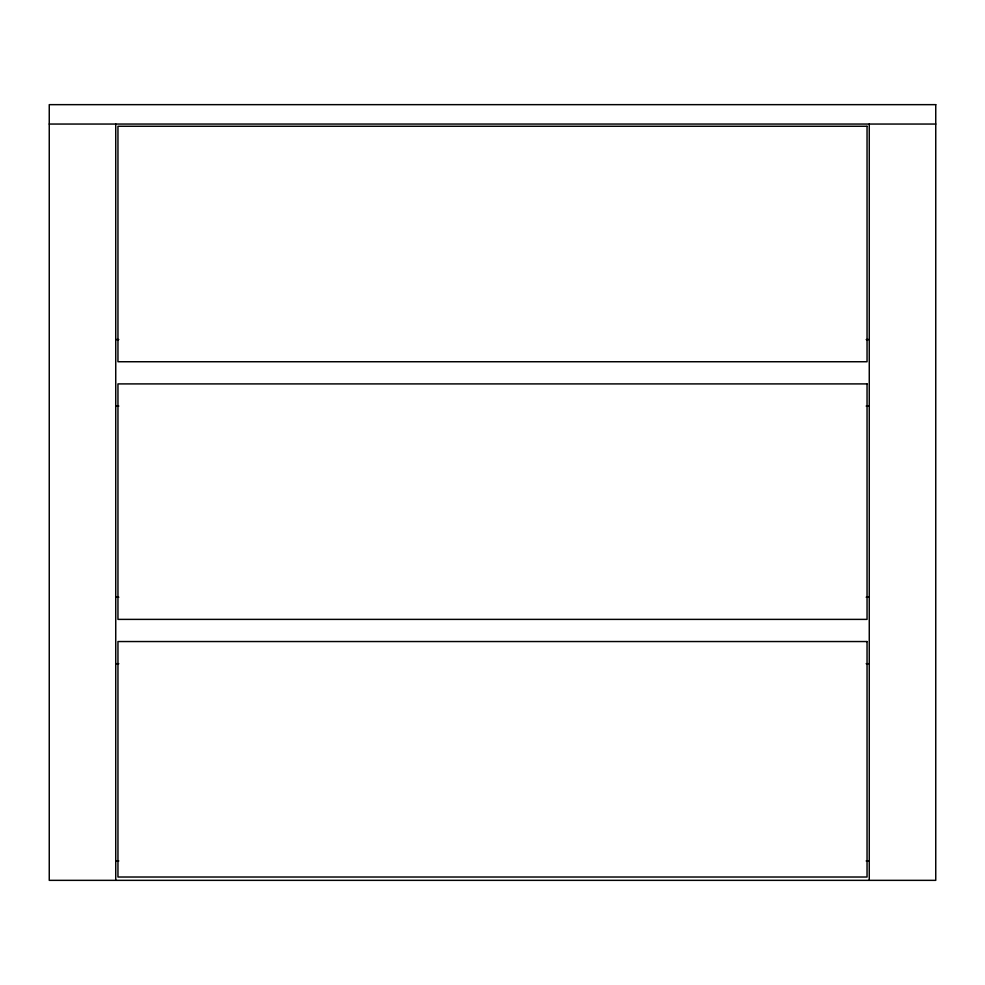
<?xml version="1.0" encoding="UTF-8"?>
<svg xmlns="http://www.w3.org/2000/svg" width="985" height="985" viewBox="0 0 985 985"><rect width="100%" height="100%" fill="white"/><g stroke="black" fill="none" stroke-linecap="round" stroke-linejoin="round"><path stroke-width="1.48" d="M49.25 124.048L935.75 124.048M115.737 339.579L118.816 339.579M866.184 339.579L869.262 339.579M115.737 406.066L118.816 406.066M866.184 406.066L869.262 406.066M115.737 597.218L118.816 597.218M866.184 597.218L869.262 597.218M115.737 663.705L118.816 663.705M866.184 663.705L869.262 663.705M115.737 860.952L118.816 860.952M866.184 860.952L869.262 860.952M869.262 124.048L869.262 880.344M115.737 124.048L115.737 880.344M935.75 104.656L49.25 104.656L49.25 880.344L935.75 880.344L935.75 104.656M867.046 126.265L117.954 126.265L117.954 361.741L867.046 361.741L867.046 126.265M867.046 383.904L117.954 383.904L117.954 619.38L867.046 619.38L867.046 383.904M867.046 641.543L117.954 641.543L117.954 877.019L867.046 877.019L867.046 641.543"/></g></svg>
